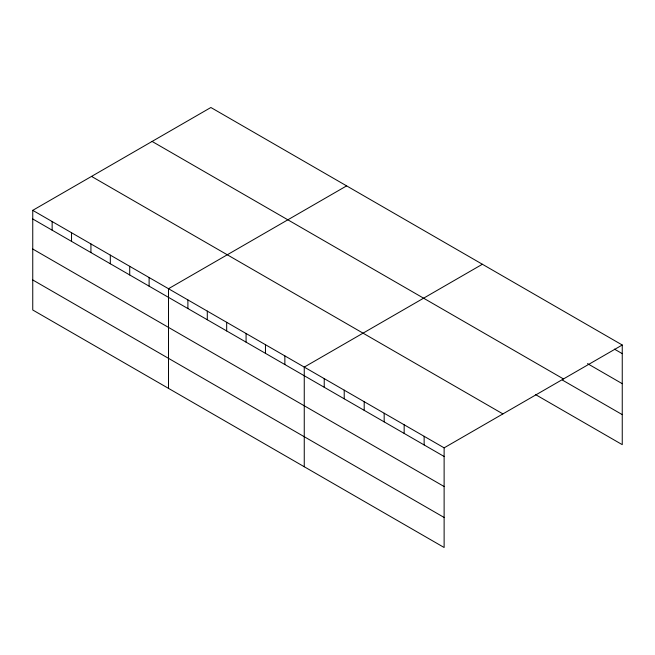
<?xml version="1.0" encoding="UTF-8"?>
<svg xmlns="http://www.w3.org/2000/svg" width="655" height="655" viewBox="0 0 655 655"><rect width="100%" height="100%" fill="white"/><g stroke="black" fill="none" stroke-linecap="round" stroke-linejoin="round"><path stroke-width="0.98" d="M444.123 486.526L444.123 447.848L32.75 210.345L32.75 309.995L444.123 547.498L444.123 486.526L32.75 249.023M535.381 394.498L622.25 444.655L622.25 345.005L210.877 107.502L32.75 210.345M346.634 185.873L168.499 288.716L168.499 388.374M482.383 264.252L304.256 367.095L304.256 466.753M444.123 447.848L622.25 345.005M614.431 349.131L622.25 353.643M587.502 363.615L622.25 383.683M152.099 141.439L563.464 378.942M562.309 380.015L622.25 414.623M91.536 176.408L502.901 413.903M32.75 218.983L444.123 456.486M32.75 279.963L444.123 517.466M424.137 436.312L424.137 444.95M404.16 424.776L404.16 433.413M384.174 413.24L384.174 421.877M364.196 401.703L364.196 410.341M344.219 390.167L344.219 398.813M324.233 378.631L324.233 387.277M284.86 355.894L284.86 364.54M265.463 344.702L265.463 353.348M246.075 333.501L246.075 342.147M226.679 322.309L226.679 330.955M207.291 311.109L207.291 319.755M187.895 299.916L187.895 308.562M149.111 277.523L149.111 286.169M129.715 266.323L129.715 274.969M110.318 255.131L110.318 263.769M90.93 243.93L90.93 252.576M71.534 232.738L71.534 241.376M52.146 221.537L52.146 230.183"/></g></svg>
